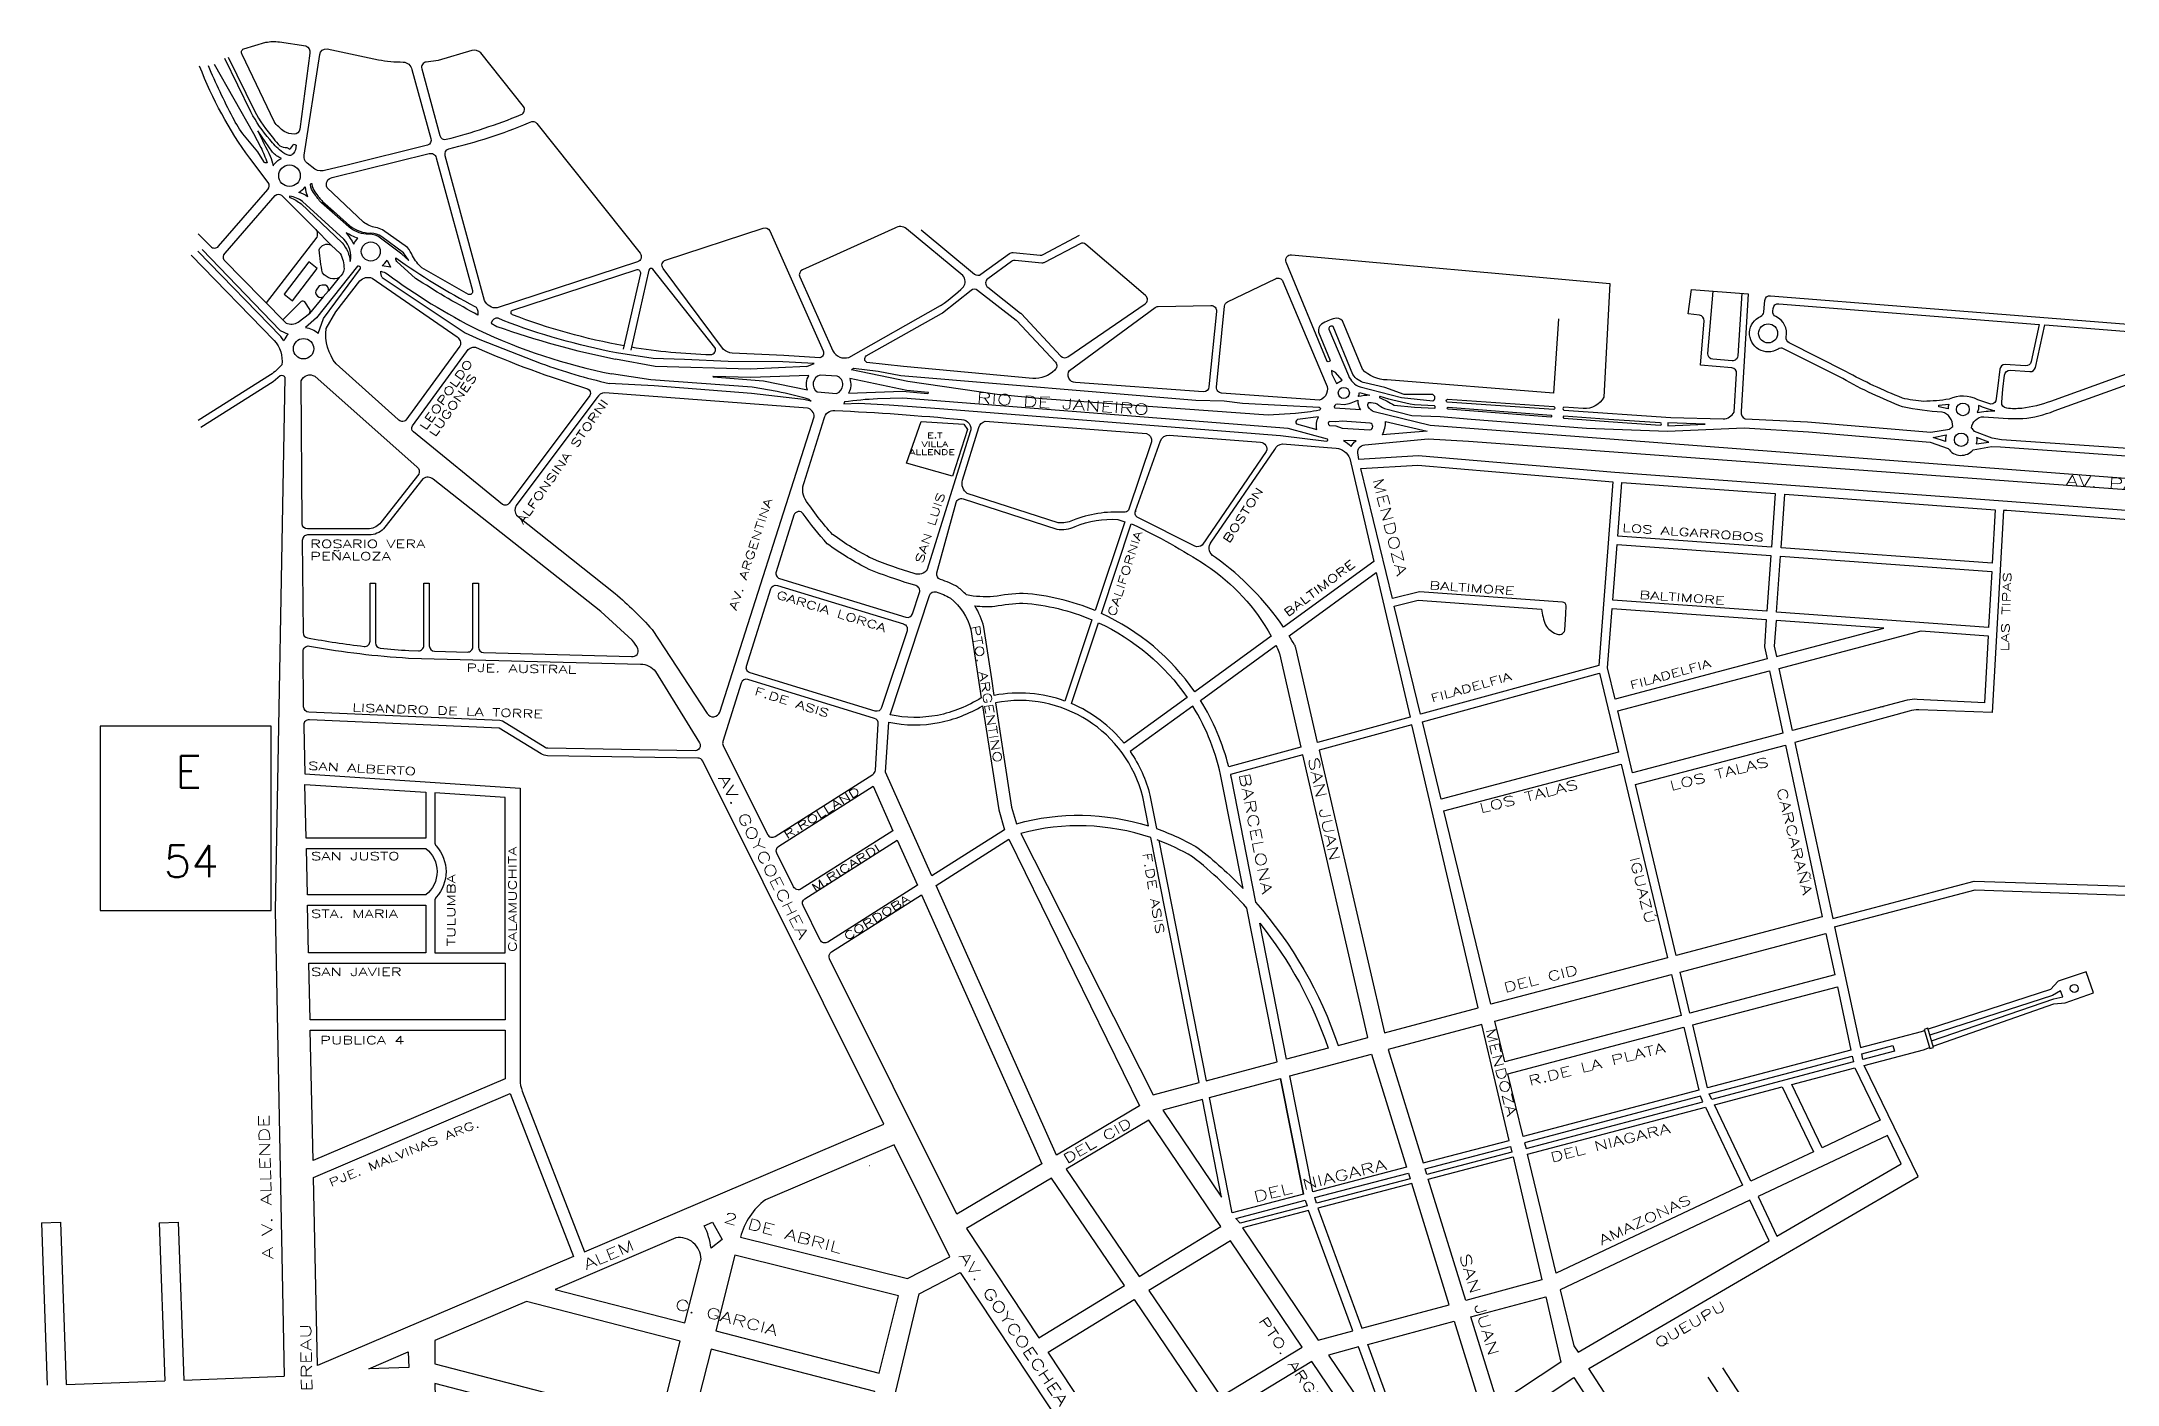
# Model space of a CAD drawing. Header units: millimetres. Extents: x 4375152 to 4409667, y 6523746 to 6549185.
# Drawn here: x 4376854 to 4378799, y 6536209 to 6537467 of the extents above; entities that cross this region are included whole.
import ezdxf
from ezdxf.enums import TextEntityAlignment as Align

# ---------------------------------------------------------------- set-up
doc = ezdxf.new("R2010")
doc.units = ezdxf.units.MM
for name, color, linetype in [('LINEA CALLE', 252, 'Continuous'), ('NOMBRE BARRIO', 8, 'Continuous'), ('NOMBRE CALLE', 252, 'Continuous')]:
    doc.layers.add(name, color=color, linetype=linetype)
doc.styles.add('ROMANS', font='romans')
doc.styles.add('S1', font='ROMANS')

msp = doc.modelspace()

# ---------------------------------------------------------------- linework, layer by layer
at = {"layer": 'LINEA CALLE', "transparency": 33554687}
for p, q in [((4377072.7, 6536652.6), (4377081, 6536216.3)), ((4377629.7, 6536413.4), (4377629.2, 6536413.3)), ((4376853.6, 6536360), (4376871.4, 6536360.7)), ((4376853.6, 6536360), (4376858.8, 6536208)), ((4376871.4, 6536360.7), (4376876.6, 6536208.6)), ((4376964, 6536360), (4376981.8, 6536360.6)), ((4376964, 6536360), (4376969.1, 6536212.1)), ((4376981.8, 6536360.6), (4376986.9, 6536212.7)), ((4377863.1, 6536139.4), (4377797.2, 6536238.8)), ((4376876.6, 6536208.6), (4376969.1, 6536212.1)), ((4376986.9, 6536212.7), (4377081, 6536216.3))]:
    msp.add_line(p, q, dxfattribs=at)
for points in [[(4377076.5, 6537466.4), (4377101.3, 6537462.8, -0.379491), (4377105, 6537455.8), (4377095.7, 6537384.8, -0.386363), (4377090.3, 6537380, -0.096842), (4377081, 6537382.5, -0.086239), (4377071.6, 6537391.8), (4377041.6, 6537454.7, -0.46416), (4377043.1, 6537460.1), (4377063.8, 6537466.1, -0.083723), (4377076.5, 6537466.4)], [(4377120.2, 6537346.2, -0.196511), (4377109.6, 6537347.1), (4377102.6, 6537353, -0.285352), (4377099.9, 6537360.4), (4377114.3, 6537454.7, -0.413625), (4377121.3, 6537459.9), (4377169.3, 6537449.8, 0.043745), (4377192.5, 6537447.6, -0.35366), (4377200.6, 6537440.5), (4377218.6, 6537375.9, -0.40682), (4377215.5, 6537369.7), (4377140.2, 6537351.1), (4377120.2, 6537346.2)], [(4377000.5, 6537286.7), (4377012.2, 6537274.8, 0.437505), (4377019.5, 6537275), (4377065.8, 6537328.3, 0.3548), (4377066, 6537334.6), (4377048.7, 6537357.4, -0.06444), (4377001.8, 6537443.7)], [(4377015.5, 6537445.7), (4377052.3, 6537380.8), (4377059.1, 6537367.6, -0.032076), (4377065, 6537353.3, -0.454647), (4377061.9, 6537354.4), (4377056.4, 6537363.4), (4377043.8, 6537378.4, -0.04865), (4377032.8, 6537395.7, -0.019384), (4377010, 6537444.1)], [(4377028.6, 6537452.1), (4377053.1, 6537401.9, 0.054943), (4377071, 6537376, 0.043154), (4377077, 6537369.2, 0.161612), (4377083.6, 6537367.4), (4377086.3, 6537366, 0.150793), (4377089.7, 6537370.6, -0.166082), (4377092.1, 6537369.6, -0.20519), (4377089.3, 6537361.7, -0.241551), (4377085.8, 6537360.1, -0.095843), (4377078.1, 6537364, -0.047203), (4377067.7, 6537374.9, -0.054943), (4377049.8, 6537400.8), (4377025.3, 6537451)], [(4377235.3, 6537366.4, 0.039524), (4377310.1, 6537390.5), (4377311.5, 6537391.3, -0.368406), (4377317.9, 6537390.1), (4377414.6, 6537268.4, -0.522121), (4377412.3, 6537260.5), (4377280.6, 6537217.2, -0.318065), (4377268.9, 6537224.1), (4377232, 6537359.8, -0.404518), (4377235.3, 6537366.4)], [(4377223.6, 6537358), (4377257.4, 6537233.4, -0.678932), (4377253.7, 6537229.9), (4377210.1, 6537254.7, -0.093365), (4377201.4, 6537266.1, 0.050366), (4377196.7, 6537273.8), (4377173.1, 6537290.3, 0.099568), (4377166.7, 6537292.6, -0.128187), (4377155.4, 6537297.7), (4377121.4, 6537329.8, -0.515143), (4377126, 6537339.4), (4377217, 6537361.9, -0.417561), (4377223.6, 6537358)], [(4377064.1, 6537221.9), (4377060.1, 6537226), (4377024.8, 6537261.9, -0.354112), (4377025.7, 6537268.5), (4377072.7, 6537322.7, -0.338357), (4377078.4, 6537323), (4377108.9, 6537292.5)], [(4377086.1, 6537321.9, 0.44643), (4377086.6, 6537320.6, -0.091679), (4377096.8, 6537314.6), (4377135.5, 6537278.2, -0.146583), (4377143, 6537260.6, 0.240582), (4377137, 6537281.6), (4377098.3, 6537317, 0.121963), (4377086.1, 6537321.9)], [(4377100.6, 6537330.7, 0.078142), (4377103, 6537321.4, 0.09995), (4377094.8, 6537325.5, 0.110575), (4377100.6, 6537330.7)], [(4377197.8, 6537261.7), (4377191.3, 6537267.5), (4377168.8, 6537284.5, 0.08824), (4377157.9, 6537286.3, -0.147281), (4377141.7, 6537293.1), (4377126.1, 6537306.9), (4377116, 6537315.8, -0.040948), (4377109.6, 6537323.8, -0.092985), (4377106, 6537330.3), (4377105.7, 6537333.2, -0.359531), (4377107, 6537333.8), (4377107.4, 6537330.7, 0.072263), (4377110.8, 6537324.6, 0.038754), (4377117, 6537316.8), (4377127.1, 6537308), (4377142.7, 6537294.2, 0.171151), (4377162.2, 6537287.3)], [(4377108.9, 6537292.5, -0.351262), (4377111.5, 6537283.5), (4377064.1, 6537221.9)], [(4377125.2, 6537276), (4377133.5, 6537268.2, -0.123651), (4377137.1, 6537253.8, -0.213101), (4377132.4, 6537245.8, -0.220902), (4377124.5, 6537244.9, -0.132363), (4377117, 6537250, -0.038541), (4377113.8, 6537271.5, -0.475782), (4377125.2, 6537276)], [(4377150.2, 6537282.5, -0.047737), (4377139, 6537287.7, -0.034093), (4377146.3, 6537276.9, -0.100341), (4377150.2, 6537282.5)], [(4377197.8, 6537261.7), (4377192.9, 6537268.7), (4377172.5, 6537283.9, 0.165095), (4377162.2, 6537287.3)], [(4377566.8, 6537253, 0.413056), (4377564.3, 6537246.4), (4377595.3, 6537176.9, 0.358275), (4377610.2, 6537170.9), (4377696.3, 6537219.4, 0.023517), (4377696.7, 6537219.7, 0.039719), (4377717.6, 6537236.9, 0.345045), (4377717.2, 6537247.5), (4377664.3, 6537291.4, 0.299952), (4377653.4, 6537292.1), (4377566.8, 6537253)], [(4377678.1, 6537290.4), (4377728, 6537249, 0.342735), (4377734.1, 6537248.8), (4377760.8, 6537268.2, -0.183162), (4377764.2, 6537269.1), (4377789.6, 6537266.7, 0.146369), (4377792.4, 6537267.2), (4377826.6, 6537285.3)], [(4376993.8, 6537266.6), (4377071.6, 6537186.8, -0.233208), (4377078.7, 6537163.9, -0.071014), (4377068.3, 6537154.6), (4377000.3, 6537111.7)], [(4377004.3, 6537272.1), (4377077.4, 6537196.1), (4377084.8, 6537192.7, 0.094988), (4377080.7, 6537186.4), (4377078, 6537190.5), (4377000.1, 6537270.4)], [(4377177.4, 6537262.1), (4377180.8, 6537255.3), (4377172.9, 6537256.7, 0.103116), (4377177.4, 6537262.1)], [(4378275.4, 6537206.9), (4378270.6, 6537137.5), (4378114.8, 6537149.7, -0.197988), (4378091.6, 6537159.7), (4378072.9, 6537205.1, 0.266595), (4378065.7, 6537207.4, 0.070145), (4378053.4, 6537202.1, 0.304941), (4378050.5, 6537194.4), (4378061.5, 6537168.1, -0.403335), (4378058.7, 6537167), (4378020.3, 6537260.1, -0.563267), (4378025.3, 6537267), (4378323.5, 6537240.2), (4378317.8, 6537133.7, -0.301327), (4378298.6, 6537122.9), (4378280.4, 6537124.2, 0.664758), (4378280.3, 6537121.5), (4378380.8, 6537114.5), (4378429.8, 6537113.2, 0.255243), (4378440.1, 6537119.6), (4378442.4, 6537155.8, 0.40754), (4378437.9, 6537161.1), (4378408.4, 6537163.7), (4378411.9, 6537205.1, 0.401788), (4378407.5, 6537210.5), (4378397.1, 6537211.8), (4378400.1, 6537234.6), (4378453.3, 6537230.4), (4378446.6, 6537120.1, 0.308329), (4378450.3, 6537113.3), (4378508.8, 6537110.5), (4378624.5, 6537100.8), (4378642, 6537103.6, -0.064932), (4378644.9, 6537106.1, 0.355835), (4378635, 6537119.6, -0.041073), (4378598, 6537124.5, -0.035956), (4378541.8, 6537151), (4378486.2, 6537179, 0.264129), (4378481.2, 6537178.7, -1.078306), (4378464.9, 6537209.3, 0.274951), (4378467.9, 6537213.4), (4378468.2, 6537217.2), (4378468.8, 6537224.2, -0.413498), (4378474.1, 6537228.7), (4378876.1, 6537196.8, 0.082167)], [(4377149.7, 6537256.4), (4377111.3, 6537207.9), (4377100.9, 6537198.8, -0.168382), (4377112.9, 6537193.4), (4377117.8, 6537207.4), (4377152.7, 6537254.3, 0.504448), (4377149.7, 6537256.4)], [(4377117.7, 6537227.5), (4377122.5, 6537233.1, 0.360437), (4377119.8, 6537238.4, 0.143082), (4377113.8, 6537237.9), (4377110.9, 6537234, 0.258651), (4377111.1, 6537229.7, 0.395273), (4377117.7, 6537227.5)], [(4377187.8, 6537112.7), (4377129.6, 6537164.7, -0.19222), (4377120.3, 6537197.8), (4377129.3, 6537213.6), (4377152, 6537242.6, -0.314663), (4377163.4, 6537245.1), (4377243, 6537190.1, -0.354287), (4377245.8, 6537181.4), (4377195.1, 6537112.1, -0.418385), (4377187.8, 6537112.7)], [(4377172.8, 6537245.6, -0.147041), (4377171.7, 6537251.6, -0.085258), (4377177.4, 6537249.2, 0.042613), (4377262.7, 6537196.7, 0.06017), (4377387.9, 6537155.5)], [(4377172.8, 6537245.6), (4377250.7, 6537193.9), (4377264.4, 6537187.5), (4377322, 6537165.3, 0.032819), (4377385.5, 6537146.5)], [(4377399.6, 6537181.8, -0.048369), (4377294.9, 6537210.9, -0.728056), (4377295.4, 6537215), (4377411, 6537253, -0.582841), (4377414.9, 6537249.5), (4377398.9, 6537178.7)], [(4377406.4, 6537180.7, 0.033231), (4377480.8, 6537173.5, 0.584728), (4377484.7, 6537180.3), (4377426.6, 6537253.4, 0.568851), (4377422.7, 6537252.6), (4377405.8, 6537177.7)], [(4378447.2, 6537230.9), (4378443.5, 6537172.2, -0.420919), (4378438.1, 6537167.6), (4378420, 6537169.1, -0.413004), (4378415.5, 6537174.5), (4378420.3, 6537233)], [(4377392.4, 6537175, -0.040848), (4377286.2, 6537205.4), (4377281.6, 6537207.7, 0.39284), (4377275.1, 6537203.1), (4377280.4, 6537199.9, 0.034485), (4377391.5, 6537169.2)], [(4378060.2, 6537197.4), (4378078.5, 6537153.8, 0.21022), (4378089.4, 6537143.2), (4378128.3, 6537133.4), (4378157.7, 6537130.2, 0.664364), (4378157.5, 6537136.1), (4378130.9, 6537136), (4378112.6, 6537142.8), (4378094, 6537146.9, -0.188787), (4378082.7, 6537154.7), (4378064.1, 6537199.7, 0.652909), (4378060.2, 6537197.4)], [(4377002.8, 6537105.5), (4377070.7, 6537148.4), (4377077.4, 6537153.9, -0.442826), (4377081.6, 6537152.2), (4377072.7, 6536652.6)], [(4377573, 6537131.5, 0.025456), (4377543, 6537138.8), (4377519.5, 6537142.9), (4377424.7, 6537149.7), (4377387.9, 6537155.5)], [(4378068, 6537127.5), (4378074.4, 6537126.7, 0.077261), (4378087.2, 6537130.8, 0.126096), (4378089.8, 6537121.6), (4378065.7, 6537123.4, -0.413176), (4378068, 6537127.5)], [(4378088.8, 6537138.1, 0.032948), (4378098.6, 6537135.5, 0.025212), (4378087.7, 6537134.3, 0.134839), (4378088.8, 6537138.1)], [(4379208.3, 6537026.8), (4378192.3, 6537104.4), (4378155.2, 6537107), (4378102.7, 6537119.8, -0.146228), (4378097, 6537124.4, -0.345754), (4378097.8, 6537128.7, -0.107957), (4378105.5, 6537127.3, 0.076552), (4378112.3, 6537123.1), (4378138, 6537116.5), (4378164.5, 6537115.6), (4378193.7, 6537113), (4378301.6, 6537104.7), (4378377.7, 6537101.8), (4378449.4, 6537104.8), (4378509.7, 6537101.2), (4378623.7, 6537091.4), (4378640.7, 6537085.5, 0.499412), (4378664.1, 6537084.4), (4378681.3, 6537087.5), (4378689.6, 6537087), (4379204.8, 6537050.2)], [(4378108.3, 6537134.2, 0.691152), (4378107.9, 6537133.1, -0.034012), (4378121.3, 6537126.2), (4378140.5, 6537124.1), (4378159.4, 6537123.3, 0.643053), (4378159.2, 6537125.4), (4378140.6, 6537126.3, -0.032135), (4378108.3, 6537134.2)], [(4378641.4, 6537126.9, 0.173296), (4378640.6, 6537122.8), (4378631.8, 6537124.5), (4378632, 6537126.1), (4378641.4, 6537126.9)], [(4378684.5, 6537120.8, -0.047912), (4378669, 6537125.9, -0.176509), (4378667.9, 6537119.3, -0.043848), (4378684.5, 6537120.8)], [(4378050.4, 6537115.1), (4378030.8, 6537112.6, 0.545427), (4378030, 6537108.6), (4378048.9, 6537103.3, -0.171046), (4378050.4, 6537115.1)], [(4378066.8, 6537110.4), (4378061.1, 6537110.7, 0.837103), (4378060.7, 6537107.2), (4378066.8, 6537106.9), (4378072.7, 6537104.5), (4378098.7, 6537103, 0.824201), (4378098.8, 6537109.3), (4378072.8, 6537111), (4378066.8, 6537110.4)], [(4378113.3, 6537110.9), (4378152.3, 6537101.7), (4378110.4, 6537098.3, 0.116259), (4378113.3, 6537110.9)], [(4377671.6, 6536968.4, -0.025935), (4377632, 6536982.3, -0.037503), (4377595.1, 6537004.8, -0.036949), (4377569.2, 6537038.2)], [(4379205.3, 6536988.4), (4378695.7, 6537027.3), (4378692.6, 6537027.5), (4378682, 6536838.3), (4378613, 6536840.6, 0.075462), (4378604.1, 6536839.5), (4378497, 6536810.1), (4378532.4, 6536645.1)], [(4377517.7, 6536875.4, -0.416072), (4377514.4, 6536881.7), (4377537.1, 6536954.1, -0.412357), (4377543.3, 6536957.3), (4377661.5, 6536921.1, -0.420144), (4377664.8, 6536914.7), (4377641, 6536842.7, -0.408307), (4377634.8, 6536839.5), (4377517.7, 6536875.4)], [(4377844.2, 6536922.3, -0.134393), (4377927.3, 6536852.3), (4377868.2, 6536809.3, 0.124167), (4377818.9, 6536846.5), (4377844.2, 6536922.3)], [(4378034, 6536805.8), (4377966.3, 6536787.3, 0.079147), (4377939.9, 6536849.5), (4378010.6, 6536900.9, -0.008376), (4378013.3, 6536895.1, -0.048278), (4378013.9, 6536893.3), (4378034, 6536805.8)], [(4378068.8, 6536526.3), (4378096.6, 6536533.8), (4378035.7, 6536798.6), (4377967.9, 6536780.1, -0.003507), (4377968.5, 6536777.1), (4377991.5, 6536660.5, -0.099611), (4378068.8, 6536526.3)], [(4377900.9, 6536718.2), (4377945.2, 6536493.2), (4378011.8, 6536511), (4377983.4, 6536654.9, 0.045979), (4377932.3, 6536703, 0.043653), (4377899.3, 6536718.8)], [(4377101.9, 6536710.8), (4377213.8, 6536710.8, -0.483047), (4377213.8, 6536667.4)], [(4377471.8, 6536326.1, 0.450963), (4377448.2, 6536346), (4377334.9, 6536297.7), (4377456.7, 6536266.2), (4377471.8, 6536326.1)], [(4377474.8, 6536357.3), (4377482.5, 6536360.6), (4377491.4, 6536344.4), (4377481.1, 6536336.2, 0.08487), (4377474.8, 6536357.3)], [(4378429, 6536224.2), (4378726.7, 6535767.6), (4379025.1, 6535959.7), (4379112.5, 6535818.3), (4379139.9, 6535855.6), (4379808.4, 6535821), (4379774.9, 6535874.3), (4379756.7, 6535918.1, -0.535455), (4379775.5, 6535946.4), (4379788.9, 6535946.4, 0.417946), (4379793.9, 6535951.5), (4379791.2, 6536158.7), (4379741.8, 6536158.1), (4379741.8, 6536169.6), (4379341.8, 6536169.6), (4379342.6, 6536179.3), (4379741.8, 6536179.3)]]:
    msp.add_lwpolyline(points, format="xyb", dxfattribs=at)
for points in [[(4377209.9, 6537441.3), (4377226.9, 6537378.8, 0.410392), (4377233, 6537375.2, 0.032953), (4377303.1, 6537398.3, 0.501344), (4377305.2, 6537406.1), (4377265.2, 6537456.3, 0.222462), (4377256.9, 6537458.4), (4377225.5, 6537449), (4377214.1, 6537447.6, 0.455262)], [(4377078.4, 6537357.3, -0.097609), (4377070, 6537363.1), (4377056.2, 6537383.2, 0.00289), (4377068, 6537359.3, -0.041667), (4377070.7, 6537350.5, -0.146241)], [(4377536.1, 6537289.4), (4377586.3, 6537177, -0.455905), (4377583, 6537170.4), (4377549.4, 6537172.5), (4377501, 6537174.8, -0.146929), (4377492.9, 6537178.4), (4377436.1, 6537254.3, -0.512778), (4377438.5, 6537262.1), (4377529.9, 6537292.1, -0.384566)], [(4377815.5, 6537171.4), (4377887.9, 6537221, 0.493318), (4377888.4, 6537228.9), (4377832.5, 6537276.7, 0.307465), (4377827, 6537277.3), (4377793.8, 6537259.8, -0.146369), (4377791, 6537259.3), (4377766.3, 6537261.7, 0.183162), (4377762.8, 6537260.8), (4377740.6, 6537244.6, 0.497958), (4377740.4, 6537236.6), (4377771.3, 6537212.4, -0.038703), (4377771.9, 6537211.9), (4377809, 6537172.1, 0.370786)], [(4377262.6, 6537210.4), (4377259.3, 6537212.4, -0.022207), (4377204.2, 6537244.9), (4377186.5, 6537260.8, -0.18549), (4377185.6, 6537264.3, 0.035645), (4377259.7, 6537218.6), (4377261, 6537218, -0.155917)], [(4377954.9, 6537142.9), (4377962.4, 6537219, -0.262117), (4377965.2, 6537223), (4378010.3, 6537244.6, -0.428513), (4378017.1, 6537242.1), (4378053.3, 6537156.2), (4378057.6, 6537145.9, -0.463263), (4378051.5, 6537130.9), (4377959.6, 6537137.5, -0.422148)], [(4377079.8, 6537206), (4377082.8, 6537203, 0.228771), (4377094.2, 6537203.9), (4377104.9, 6537211.9, 0.210824), (4377105, 6537215.6), (4377100.5, 6537222.9, 0.29453), (4377097, 6537223.1)], [(4377803.3, 6537159), (4377803.3, 6537158.9, -0.205498), (4377782.8, 6537151), (4377661.6, 6537162.4), (4377627.2, 6537166.1, -0.559962), (4377626.6, 6537172.2), (4377697.2, 6537212, 0.055169), (4377698.1, 6537212.7), (4377724.8, 6537233.9, -0.347322), (4377731, 6537233.9), (4377767.1, 6537205.6, -0.038703), (4377767.6, 6537205.1), (4377803.9, 6537166.3, -0.437032)], [(4377942.5, 6537138.7), (4377822.6, 6537147.2, -0.592817), (4377817.2, 6537158.6), (4377897.3, 6537217.6, -0.155591), (4377900.1, 6537218.6), (4377949.7, 6537219.5, -0.448605), (4377954.8, 6537214), (4377947.8, 6537143.2, -0.406324)], [(4378726, 6537201.8), (4378718.4, 6537166.9, -0.370329), (4378713.2, 6537163), (4378694.2, 6537164.2, 0.398691), (4378689, 6537159.7), (4378686.8, 6537141.7), (4378685.7, 6537132.3, -0.383433), (4378680.7, 6537126.9), (4378668.6, 6537131.2, 0.227825), (4378641.5, 6537131.8, -0.038441), (4378617.8, 6537129.7, -0.053485), (4378597.7, 6537132.8, -0.031172), (4378544.8, 6537157.6), (4378491.6, 6537184.4, -0.339093), (4378488.9, 6537189.9, 0.347998), (4378479.2, 6537209.1, -0.314242), (4378476.3, 6537214.1), (4378476.6, 6537216.6, -0.413498), (4378481.9, 6537221.2)], [(4378731.2, 6537201.4), (4378860.3, 6537191.1, -0.531727), (4378864.2, 6537185.6, 0.075226), (4378862.2, 6537180.2, -0.188428), (4378858.4, 6537173.7), (4378736.6, 6537129.7, -0.06422), (4378709.6, 6537123.1, -0.052638), (4378695.6, 6537123.2, -0.410357), (4378690.8, 6537128.9), (4378691.9, 6537141.1), (4378693.5, 6537154.3, -0.39869), (4378698.7, 6537158.8), (4378717.2, 6537157.6, 0.370329), (4378722.4, 6537161.5)], [(4377252, 6537176.1, -0.316501), (4377260.3, 6537180.4, 0.029669), (4377365.4, 6537141.5, -0.39286), (4377367.6, 6537135.3), (4377291.9, 6537034.2, -0.42026), (4377285.7, 6537033.1), (4377202.1, 6537101.1, -0.379649), (4377201.2, 6537106.8)], [(4377791.4, 6537132), (4377749.2, 6537136.2), (4377665.7, 6537148.3), (4377612.8, 6537159.2), (4377614.5, 6537160.8), (4377637.7, 6537158), (4377659.1, 6537153.9), (4377935.6, 6537130.9), (4377961.9, 6537130.2), (4377979.2, 6537127.9), (4378051.2, 6537124.1, -0.681732), (4378051.5, 6537121.3, -0.016543), (4378028.9, 6537118.2), (4378003.2, 6537116.7)], [(4378871.4, 6537154.2), (4378869.4, 6537124.2, -0.136593), (4378865.7, 6537116.5, 0.282134), (4378856.8, 6537097.6, -0.068134), (4378850.2, 6537082.6), (4378690.7, 6537093.7), (4378682, 6537095.3), (4378665.2, 6537101.4, 0.071637), (4378662.6, 6537104.6, -0.389717), (4378674, 6537115.3, 0.029881), (4378710.7, 6537113.5, 0.064003), (4378740, 6537120.7), (4378859.9, 6537164, -0.449747)], [(4377097.9, 6537015.1), (4377096.9, 6537148.9, -0.445109), (4377109.8, 6537153.3), (4377205.6, 6537068, -0.325074), (4377207.2, 6537061.6), (4377171.7, 6537016.1, -0.179109), (4377161, 6537010.3), (4377102.9, 6537010.1, -0.412812)], [(4377572.9, 6537153.9), (4377518.3, 6537152), (4377483.1, 6537153.1, 0.709302), (4377483.1, 6537152.6), (4377530.3, 6537148.8), (4377571.5, 6537140.4, -0.240115)], [(4377583.3, 6537154.3, 0.649343), (4377580.7, 6537138.5), (4377598.7, 6537137.1, 0.688472), (4377599.4, 6537153.4)], [(4377611.1, 6537151, -0.219091), (4377610, 6537137.5), (4377660.5, 6537139.2), (4377684.4, 6537137.1, 0.835688), (4377684.6, 6537138.1), (4377664.5, 6537140)], [(4377489.4, 6536838.5), (4377577.9, 6537115.2, 0.330991), (4377571.4, 6537123.4), (4377381.6, 6537137.8, 0.235287), (4377374.1, 6537133.1), (4377298.4, 6537032, 0.311431), (4377298.9, 6537022.9), (4377391.3, 6536949.7, -0.032094), (4377425.8, 6536916), (4377477.5, 6536837.3, 0.626654)], [(4378014.9, 6537097.6), (4378058, 6537092.5, 0.64671), (4378059, 6537094.3), (4378021.9, 6537104.4), (4377660.8, 6537132.7), (4377637, 6537132, 0.025456), (4377606.2, 6537129.1), (4377605.6, 6537127.5), (4377619.6, 6537127.9), (4377648.1, 6537126.3), (4377695.1, 6537123.1)], [(4378270.9, 6537122.1), (4378171.2, 6537129, -0.823455), (4378171.3, 6537131.7), (4378271.1, 6537124.8, -0.672765)], [(4378171.9, 6537122.3, -0.887592), (4378172.1, 6537124.2), (4378268.6, 6537116.8, -0.619573), (4378268.3, 6537115)], [(4377715.9, 6537112.7, -0.512688), (4377724.1, 6537101), (4377683.7, 6536972.3, -0.35895), (4377671.6, 6536968.4, -0.025935), (4377632, 6536982.3, -0.037503), (4377595.1, 6537004.8, -0.036949), (4377569.2, 6537038.2, -0.217135), (4377568.3, 6537053.6), (4377587.2, 6537113.7, -0.388205), (4377597.1, 6537121.1, -0.01245)], [(4377721.2, 6537043.4, -0.303524), (4377716.7, 6537055.8), (4377732.2, 6537105.3, -0.294419), (4377738.1, 6537111), (4377889.4, 6537099.7, -0.372239), (4377893.8, 6537091.9), (4377872.4, 6537027.8, -0.259335), (4377868.1, 6537025.8, 0.110432), (4377820, 6537018.1, -0.131011), (4377806.5, 6537015.9)], [(4378280.5, 6537114), (4378322.3, 6537110.7), (4378370.8, 6537107.3, 0.840326), (4378370.8, 6537109.7), (4378322.5, 6537112.6), (4378280.5, 6537115.9, 0.851081)], [(4377996.2, 6537091.4, -0.508441), (4378001.5, 6537082.7), (4377941.4, 6536995, -0.269381), (4377934.7, 6536993.9), (4377880.4, 6537021.1, -0.330611), (4377879.1, 6537027), (4377902.5, 6537092.7, -0.329385), (4377910.4, 6537098)], [(4378017.7, 6536918.1, 0.087922), (4377953.9, 6536983.4), (4377951.1, 6536985.4, -0.396213), (4377950, 6536997.8), (4378009.4, 6537084.7, -0.284864), (4378016.8, 6537089.8), (4378058.9, 6537086.5), (4378067.1, 6537085.8, -0.279261), (4378079.7, 6537076.2), (4378102.2, 6536979.7)], [(4378073.8, 6537092.9, -0.084955), (4378081, 6537087.4, -0.091603), (4378085.7, 6537092.8)], [(4378088.3, 6537075.3), (4378087.5, 6537079.5, -0.488958), (4378093.9, 6537088.8), (4378153.3, 6537094.7), (4378191, 6537092.5), (4379207.7, 6537017.8), (4379274.9, 6537011.4), (4379370.1, 6536988.4, -1.06647), (4379361.9, 6536962.1), (4379289.3, 6536989.8), (4379206, 6536997.1), (4378696.3, 6537036), (4378328.3, 6537063), (4378143.8, 6537078.6)], [(4378638.2, 6537092.2), (4378626.7, 6537095.9), (4378638.8, 6537098.2, 0.10446)], [(4378678.8, 6537091.6), (4378667.2, 6537095.9, -0.10446), (4378666.9, 6537089.8)], [(4378121.4, 6536937.9), (4378143.8, 6536943.4), (4378259.6, 6536935, 0.068773), (4378263.2, 6536920.2, 0.166087), (4378273.1, 6536912, 0.175388), (4378278.1, 6536911.5, 0.211201), (4378281.4, 6536915.3), (4378282.3, 6536930.6), (4378282.7, 6536938.1, 0.390356), (4378279.1, 6536941.5), (4378145, 6536951.2), (4378119.7, 6536945), (4378090.1, 6537066.7), (4378143.7, 6537069.9), (4378326.5, 6537054.4), (4378313.2, 6536882.3), (4378146, 6536836.5)], [(4377217, 6536959.4), (4377217, 6536900.6, 0.40648), (4377221.9, 6536895.6), (4377252.8, 6536894.8, 0.42199), (4377257.9, 6536899.8), (4377257.9, 6536959.4), (4377263, 6536959.4), (4377263, 6536899.4, 0.40648), (4377267.8, 6536894.4), (4377406.6, 6536890.7, 0.621509), (4377412.5, 6536897.9, 0.074452), (4377407.2, 6536905.8), (4377377.9, 6536932.9), (4377220.7, 6537056.8, 0.329266), (4377211, 6537057.2), (4377175.5, 6537011.7, -0.193411), (4377162.4, 6537004.6), (4377103, 6537004.5, 0.415617), (4377098, 6536999.4), (4377098.7, 6536913, 0.360592), (4377102.8, 6536908.1, 0.01543), (4377156, 6536900.1, 0.448962), (4377161.5, 6536905.1), (4377161.5, 6536959.4), (4377166.6, 6536959.4), (4377166.6, 6536903.5, 0.385319), (4377171.1, 6536898.5, 0.007659), (4377197.7, 6536896.2), (4377206.8, 6536896, 0.42199), (4377212, 6536901), (4377212, 6536959.4)], [(4377673.2, 6536957), (4377667.9, 6536958.6, -0.022773), (4377629.2, 6536972.3, -0.038654), (4377590, 6536996.2, -0.030459), (4377567.6, 6537024.3, 0.621496), (4377558.7, 6537022.9), (4377542.1, 6536970, 0.416072), (4377545.4, 6536963.7), (4377663.8, 6536927.4, 0.408307), (4377670, 6536930.6), (4377676.6, 6536950.6, 0.422916)], [(4377868.8, 6537016.9), (4377841, 6536933.6, 0.081201), (4377773.6, 6536949.8, 0.032038), (4377745.9, 6536946.7, -0.061794), (4377720.4, 6536948.3, 0.040059), (4377712.4, 6536955.6, 0.057947), (4377696.1, 6536962.8, -0.404064), (4377692.8, 6536968.9), (4377710.9, 6537034.9, -0.427215), (4377717.3, 6537038.3), (4377805.2, 6537009.9, 0.135248), (4377822.4, 6537012.4, -0.117318), (4377862.3, 6537019)], [(4377934.5, 6536857.6, 0.13531), (4377847, 6536930.9), (4377875, 6537014.8), (4377876.9, 6537014.2, -0.033889), (4377944.9, 6536976.3, -0.119827), (4378006.1, 6536909.7)], [(4378049.6, 6536810.1), (4378029.2, 6536898.7, 0.07425), (4378028.1, 6536901.5, 0.009469), (4378023, 6536909.9), (4378104.6, 6536969.4), (4378136.3, 6536833.8)], [(4377649, 6536836), (4377685.8, 6536947.9, -0.408192), (4377692, 6536951.1, -0.056452), (4377705.4, 6536945.3, -0.163767), (4377724.6, 6536915.8), (4377734.4, 6536851.9, -0.089831), (4377693.5, 6536835.5, -0.099744)], [(4377812.8, 6536848.9, 0.133814), (4377746.6, 6536854.2), (4377744.2, 6536869.7), (4377736.8, 6536918.2, 0.08029), (4377728.3, 6536938.1, 0.041414), (4377747, 6536937.7, -0.031988), (4377773.5, 6536940.7, -0.081379), (4377838.1, 6536925)], [(4378615.2, 6536914.6), (4378678.1, 6536910.1), (4378674.6, 6536847.3), (4378611.5, 6536850.5, 0.077683), (4378602.3, 6536849.6), (4378494.6, 6536821.2), (4378482.1, 6536879.5)], [(4377104.7, 6536900.4), (4377106.5, 6536900.1, 0.029353), (4377197.5, 6536889.2), (4377415.1, 6536883.5, -0.241589), (4377429, 6536876.5), (4377470.3, 6536809.7, -0.564707), (4377466.1, 6536802.2), (4377328, 6536804.7, -0.134139), (4377325.5, 6536805.4), (4377285.7, 6536829.9, 0.127569), (4377283.3, 6536830.6), (4377104, 6536838.5, -0.399278), (4377099.2, 6536843.4), (4377098.8, 6536895.4, -0.470855)], [(4377492.5, 6536807.3), (4377534, 6536724, 0.444715), (4377541.2, 6536722), (4377632.8, 6536780.2, 0.239649), (4377635.1, 6536784.1), (4377637.9, 6536827.5, 0.347369), (4377634.3, 6536832.6), (4377515.6, 6536869.1, 0.412357), (4377509.4, 6536865.8), (4377492.2, 6536811, 0.194073)], [(4377891, 6536731.9), (4377885.7, 6536759.1, 0.397487), (4377747.6, 6536847.3), (4377762.8, 6536749.6), (4377767.5, 6536734, -0.143689)], [(4377304.2, 6536483.3), (4377362.6, 6536332.9), (4377643, 6536452.4), (4377473.3, 6536792.6, 0.291135), (4377468.7, 6536795.4), (4377327.9, 6536797.7, -0.134139), (4377321.8, 6536799.5), (4377282.5, 6536823.6), (4377104.6, 6536831.4, 0.429308), (4377099.3, 6536826.4), (4377099.3, 6536825.4), (4377100.3, 6536780.6), (4377302.1, 6536767.4), (4377302.1, 6536494.1, 0.092958)], [(4377647.6, 6536829.1, 0.099633), (4377694.9, 6536828.7, 0.084154), (4377735.6, 6536844.4), (4377750.7, 6536746.9), (4377756.3, 6536728.3), (4377688.1, 6536685), (4377644.6, 6536782.4)], [(4377979.8, 6536673.2), (4377959.7, 6536775.4, 0.090541), (4377932.6, 6536844.2), (4377874, 6536801.6, -0.089665), (4377892.5, 6536760.6), (4377898.6, 6536729.4, -0.049346), (4377937.8, 6536711.1, -0.036112)], [(4377222.2, 6536613), (4377288, 6536613), (4377288, 6536758.6), (4377222.2, 6536762.9), (4377222.2, 6536716.5, 0.184463), (4377223.5, 6536713.2, -0.381921), (4377223.5, 6536665, 0.184463), (4377222.2, 6536661.7)], [(4377651.6, 6536727.4), (4377565.7, 6536672.8, -0.444715), (4377558.5, 6536674.8), (4377542.8, 6536706.3, -0.384356), (4377544.6, 6536712.8), (4377633.1, 6536769)], [(4377674.5, 6536676.3), (4377590.5, 6536623, -0.444715), (4377583.4, 6536625), (4377567.3, 6536657.2, -0.384356), (4377569.1, 6536663.6), (4377655.6, 6536718.5)], [(4377893.2, 6536720.9, 0.148453), (4377771.5, 6536724.9), (4377895.6, 6536479.8), (4377938.5, 6536491.4)], [(4377711.5, 6536368.1), (4377592.2, 6536607.4, -0.384356), (4377594, 6536613.8), (4377678.4, 6536667.4), (4377791.1, 6536415.3)], [(4378020.5, 6536513.4), (4377995.4, 6536640.7, -0.087707), (4378059.4, 6536523.8)], [(4377704.8, 6536328.3), (4377652.6, 6536433), (4377532, 6536381.6, 0.162014), (4377508.6, 6536346.6), (4377665.4, 6536307.8)]]:
    msp.add_lwpolyline(points, format="xyb", close=True, dxfattribs=at)
for points in [[(4377125.2, 6537276), (4377109.9, 6537291.7)], [(4377132.4, 6537245.8), (4377122.5, 6537233.1)], [(4377064.1, 6537221.9), (4377079.8, 6537206)], [(4377117.7, 6537227.5), (4377104.9, 6537211.9)], [(4377570.8, 6537162.2), (4377517.9, 6537160), (4377428.8, 6537162.4), (4377391.5, 6537169.2)], [(4377570.8, 6537162.2), (4377577.9, 6537165), (4377548.3, 6537166.8), (4377497.1, 6537166.9), (4377456.1, 6537169), (4377427, 6537169.9), (4377392.4, 6537175)], [(4377573, 6537131.5), (4377574.8, 6537129.8), (4377567.8, 6537131.4), (4377519.1, 6537137), (4377427.8, 6537144.2), (4377385.5, 6537146.5)], [(4378072.5, 6537149.4), (4378066.5, 6537156.6), (4378062.5, 6537158.6), (4378062.9, 6537155.3), (4378067.2, 6537146.5), (4378072.5, 6537149.4)], [(4378377.9, 6537109.6), (4378377.9, 6537106.9), (4378412.9, 6537108.3), (4378377.9, 6537109.6)], [(4377879.1, 6537027), (4377878.8, 6537026.1)], [(4378580.2, 6536917.2), (4378479.3, 6536924.5), (4378477.6, 6536900.4), (4378479.7, 6536890.6), (4378580.2, 6536917.2)], [(4378577.2, 6536843.8), (4378579.7, 6536843.6)], [(4378200, 6536561.6), (4378138, 6536826.7), (4378051.2, 6536802.9), (4378112.2, 6536538), (4378200, 6536561.6)], [(4378522.7, 6536646.7), (4378385.7, 6536610.6), (4378347.6, 6536770.6), (4378488.2, 6536807.7), (4378522.7, 6536646.7)], [(4377213.8, 6536667.4), (4377102.8, 6536667.4), (4377101.9, 6536710.8)], [(4378532.4, 6536645.1), (4378665.1, 6536680.1), (4379214.8, 6536662.2), (4379355.1, 6536507.3)], [(4377103, 6536657.7), (4377213.8, 6536657.7), (4377213.8, 6536613), (4377103.9, 6536613), (4377102.9, 6536657.7)], [(4378534.1, 6536637.3), (4378666, 6536672.1), (4379210.4, 6536652.8), (4379354.1, 6536494.3), (4379350.2, 6536447.1), (4379322.2, 6536429.8)], [(4378534.1, 6536637.3), (4378558.4, 6536524.2), (4378615.5, 6536539.3), (4378618.5, 6536540.3)], [(4378536.8, 6536581.2), (4378549.5, 6536521.9), (4378415.2, 6536486.4), (4378401.2, 6536545.4), (4378536.8, 6536581.2)], [(4378626.7, 6536525.4), (4378739.6, 6536565.2), (4378750.4, 6536566.2), (4378776.9, 6536575.6), (4378769.9, 6536595.1), (4378743.8, 6536586.5), (4378736.5, 6536578.6), (4378621.9, 6536541.4)], [(4378625.1, 6536530.6), (4378739.8, 6536569.8), (4378748.2, 6536571.7), (4378745.8, 6536577.5), (4378738.3, 6536573.1), (4378623.6, 6536535.8)], [(4378415.5, 6536215.4), (4378623.4, 6535896.6), (4378547.8, 6535846.8), (4378303.7, 6536223.4), (4378612.4, 6536403.3), (4378562, 6536507.5), (4378617.6, 6536522.2), (4378623.2, 6536524.2)], [(4378553.1, 6536505.2), (4378576.9, 6536456.1), (4378522.6, 6536430.4), (4378494, 6536489.6), (4378553.1, 6536505.2)], [(4378562, 6536507.5), (4378562, 6536507.5)], [(4377112.4, 6536226.4), (4377108.5, 6536402.6), (4377292.9, 6536481.1), (4377352.2, 6536328.5), (4377112.4, 6536226.4)], [(4378036.3, 6536386.8), (4378014.9, 6536495.2)], [(4378152, 6536405.4), (4378150.3, 6536410.7), (4378230.4, 6536431.6), (4378231.7, 6536426.3), (4378152, 6536405.4)], [(4377772.4, 6536081.1), (4377633.9, 6536116.9), (4377676.3, 6536293.5), (4377714.7, 6536313.4), (4377845.3, 6536116.5)], [(4377797.2, 6536238.8), (4377877.6, 6536288.1), (4377945, 6536188.9), (4377863.1, 6536139.4)], [(4378144.7, 6536141.7), (4378123.3, 6536173.3), (4378096.7, 6536246), (4378177.7, 6536267.8), (4378204.5, 6536181.2)], [(4377197.9, 6536224.4), (4377160.3, 6536223.3), (4377197.3, 6536239), (4377197.9, 6536224.4)], [(4378116.6, 6536123.1), (4378044.3, 6536230.1), (4377967.9, 6536183.9), (4378042.5, 6536074.2)], [(4378137.2, 6536136.7), (4378115.4, 6536169), (4378088, 6536243.7), (4378059.7, 6536236.1), (4378130, 6536132)]]:
    msp.add_lwpolyline(points, dxfattribs=at)
for points in [[(4377112, 6537254.3), (4377104.2, 6537260.5), (4377080.9, 6537230.2), (4377088.7, 6537224)], [(4377677.9, 6537110.9), (4377718.2, 6537108.2), (4377721.6, 6537103.2), (4377707.5, 6537059.5), (4377664.4, 6537071.7)], [(4378475, 6536993), (4378331.1, 6537003.5), (4378334.9, 6537053.8), (4378478.6, 6537043.3)], [(4378487.7, 6537042.6), (4378684.7, 6537028.1), (4378681.9, 6536978), (4378484.1, 6536992.4)], [(4378474.5, 6536985.2), (4378470.8, 6536933), (4378326.4, 6536943.5), (4378330.5, 6536995.7)], [(4378479.9, 6536932.3), (4378483.6, 6536984.5), (4378681.5, 6536970.2), (4378678.6, 6536917.9)], [(4378470.2, 6536925.2), (4378468.4, 6536899.7), (4378470.9, 6536888.3), (4378328.5, 6536850.7), (4378321.5, 6536880), (4378325.8, 6536935.6)], [(4378331.6, 6536800.9), (4378165.4, 6536757), (4378147.8, 6536829.3), (4378314, 6536874.9)], [(4378473.3, 6536877.2), (4378485.8, 6536818.9), (4378344.9, 6536781.7), (4378331.1, 6536839.7)], [(4378377.5, 6536608.4), (4378212.1, 6536564.8), (4378168, 6536746), (4378334.2, 6536789.8)], [(4377213.8, 6536763.4), (4377213.8, 6536720.5), (4377101.6, 6536720.5), (4377100.5, 6536770.8)], [(4377805, 6536423.5), (4377692.1, 6536676.1), (4377760.3, 6536719.4), (4377882.7, 6536469.5)], [(4378526.1, 6536631), (4378534.4, 6536592.4), (4378398.6, 6536556.5), (4378389.4, 6536594.9)], [(4377104.1, 6536603.2), (4377288, 6536603.2), (4377288, 6536550.2), (4377105.3, 6536550.2)], [(4378390.3, 6536554.3), (4378225.2, 6536510.8), (4378215.9, 6536549.1), (4378381.2, 6536592.8)], [(4377288, 6536494.9), (4377108.2, 6536418.3), (4377105.5, 6536540.5), (4377288, 6536540.5)], [(4378148.6, 6536416.3), (4378229.1, 6536437.3), (4378203.7, 6536545.9), (4378115.8, 6536522.3)], [(4378393, 6536543.3), (4378407, 6536484.3), (4378242.2, 6536440.8), (4378227.9, 6536499.7)], [(4378621.7, 6536542.3), (4378618.2, 6536541.2), (4378623.5, 6536523.2), (4378627, 6536524.3)], [(4378590.2, 6536520.9), (4378560.8, 6536513.1), (4378559.6, 6536518.5), (4378588.8, 6536526.2)], [(4378133, 6536412.2), (4378045.1, 6536389.1), (4378023.7, 6536497.6), (4378100.3, 6536518.1)], [(4378551.9, 6536510.8), (4378419.1, 6536475.7), (4378416.7, 6536480.8), (4378550.8, 6536516.2)], [(4378036.3, 6536386.8), (4377969.6, 6536369.4), (4377948.4, 6536477.4), (4378014.9, 6536495.2)], [(4378455.7, 6536398.9), (4378421.6, 6536470.5), (4378485.1, 6536487.3), (4378514.5, 6536426.6)], [(4377904.6, 6536465.6), (4377959.6, 6536384.2), (4377941.6, 6536475.6)], [(4378243.7, 6536435.1), (4378245.1, 6536429.8), (4378410.7, 6536473.5), (4378408.5, 6536478.6)], [(4378246.3, 6536424.2), (4378413.2, 6536468.3), (4378448, 6536395.3), (4378273.3, 6536312.9)], [(4377882.3, 6536309.8), (4377958.8, 6536356.7), (4377891.6, 6536456.2), (4377814, 6536410.2)], [(4378480.2, 6536347.6), (4378596.6, 6536415.4), (4378583.8, 6536441.9), (4378462.5, 6536384.7)], [(4378153.4, 6536400.9), (4378232.8, 6536421.7), (4378259.7, 6536306.5), (4378188.5, 6536287.3)], [(4377788.3, 6536252.2), (4377868.6, 6536301.4), (4377800.2, 6536402), (4377720.4, 6536354.7)], [(4378136.4, 6536401.3), (4378048.6, 6536378.3), (4378046.9, 6536383.6), (4378134.8, 6536406.6)], [(4378050, 6536373.8), (4378091.2, 6536261.2), (4378172.9, 6536283.2), (4378137.8, 6536396.8)], [(4378039.8, 6536376), (4377977, 6536359.6), (4377973.1, 6536364.2), (4378038.1, 6536381.3)], [(4377979.2, 6536355.3), (4378050.2, 6536250.2), (4378082.5, 6536258.9), (4378041.2, 6536371.5)], [(4378293.7, 6536238.8), (4378472.9, 6536343.3), (4378454.8, 6536381.1), (4378277.1, 6536297.3), (4378289.9, 6536244.7)], [(4377891.3, 6536296.5), (4377958.8, 6536197.2), (4378035.3, 6536243.4), (4377967.9, 6536343.3)], [(4377656.8, 6536291.6), (4377503.5, 6536329.6), (4377485.5, 6536258.8), (4377638.8, 6536219.2)], [(4377222.3, 6536249.7), (4377222.3, 6536227.9), (4377433.1, 6536173.1), (4377452.3, 6536249), (4377308, 6536286.2)], [(4378218.5, 6536190.4), (4378193.2, 6536272), (4378263.4, 6536290.8), (4378277.7, 6536229.5)], [(4377634.5, 6536201.9), (4377481.1, 6536241.6), (4377461.7, 6536165.7), (4377615.6, 6536125.8)], [(4377222.3, 6536209.5), (4377224.5, 6536121.8), (4377408.2, 6536075.2), (4377428.7, 6536155.9)], [(4378303.7, 6536052.9), (4378225.8, 6536172.6), (4378289.8, 6536215.2), (4378368.3, 6536094.3)]]:
    msp.add_lwpolyline(points, close=True, dxfattribs=at)
for centre, radius in [((4377086, 6537341.1), 10.1), ((4377162.2, 6537270.1), 8.92), ((4378471.9, 6537193.4), 8.92), ((4377099.2, 6537179), 9.57), ((4378074.2, 6537137.6), 5.19), ((4378654.4, 6537122.1), 5.96), ((4378652.8, 6537093.7), 6.33), ((4378758.8, 6536579.6), 3.75)]:
    msp.add_circle(centre, radius, dxfattribs=at)
at = {"layer": 'NOMBRE CALLE', "transparency": 33554687}
msp.add_lwpolyline([(4376908.4, 6536825.4), (4376908.4, 6536652.6), (4377068.9, 6536652.6), (4377068.9, 6536825.4)], close=True, dxfattribs=at)

# ---------------------------------------------------------------- texts
at = {"layer": 'NOMBRE BARRIO', "transparency": 33554687, "style": 'S1', "width": 1.5}
for s, p in [('ALLENDE', (4377666.9, 6537079.6)), ('VILLA', (4377678.4, 6537087.2)), ('E.T', (4377683.7, 6537095.3))]:
    msp.add_text(s, height=5, dxfattribs=at).set_placement(p)
at = {"layer": 'NOMBRE CALLE', "transparency": 33554687, "style": 'ROMANS', "width": 1.5}
for s, height, rotation, p in [('LEOPOLDO', 7.5, 55, (4377213.6, 6537101.9)), ('LUGONES', 7.5, 55, (4377222.5, 6537095.7)), ('ALFONSINA STORNI', 7.5, 55, (4377305, 6537013.8)), ('RIO DE JANEIRO', 10.1, 356.0324, (4377729.9, 6537128.1)), ('BOSTON', 7.5, 57, (4377966.7, 6536996.2)), ('MENDOZA', 10, 284.0787, (4378101.2, 6537056.4)), ('AV. PADRE LUCHESSE', 10.1, 356.0324, (4378750.7, 6537050.9)), ('AV. ARGENTINA', 7.5, 72.0401, (4377504.9, 6536933.4)), ('SAN LUIS', 7.5, 72.0401, (4377679.4, 6536977.3)), ('CALIFORNIA', 7.5, 72.0401, (4377859.7, 6536927.5)), ('LOS ALGARROBOS', 7.5, 356, (4378334.9, 6537007.6)), ('BALTIMORE', 7.5, 36.9854, (4378021.6, 6536927.5)), ('LAS TIPAS', 7.5, 88, (4378697.3, 6536895.4)), ('GARCIA LORCA', 7.5, 342.6636, (4377541.7, 6536945.3)), ('BALTIMORE', 7.5, 356, (4378154.2, 6536953.8)), ('BALTIMORE', 7.5, 356, (4378351.1, 6536944.9)), ('PTO. ARGENTINO', 8, 279.4754, (4377724.8, 6536919.3)), ('PJE. AUSTRAL', 7.5, 359, (4377251.7, 6536876.4)), ('FILADELFIA', 7.5, 15.8154, (4378156.9, 6536847.5)), ('FILADELFIA', 7.5, 15.8154, (4378343.7, 6536859.7)), ('F.DE ASIS', 7.5, 342.6636, (4377521.3, 6536855)), ('LISANDRO DE LA TORRE', 7.5, 358, (4377144.7, 6536839.1)), ('SAN ALBERTO', 7.5, 357, (4377103.3, 6536784.6)), ('SAN JUAN', 10, 282.1135, (4378040.5, 6536795.1)), ('LOS TALAS', 9, 14, (4378381.1, 6536764.9)), ('AV. GOYCOECHEA', 10, 296.6839, (4377487.6, 6536776.9)), ('BARCELONA', 10, 281, (4377975.9, 6536780.3)), ('LOS TALAS', 9, 14, (4378202.6, 6536743.8)), ('R.ROLLAND', 7.5, 32.0184, (4377552.3, 6536719.3)), ('CARCARAÑA', 9, 284, (4378479.8, 6536766.3)), ('M.RICARDI', 7.5, 32.0184, (4377578.2, 6536670)), ('CALAMUCHITA', 7.5, 90, (4377298.7, 6536613.7)), ('F.DE ASIS', 8, 279.4754, (4377885.6, 6536706.2)), ('IGUAZÚ', 9, 284, (4378341.9, 6536701.8)), ('TULUMBA', 7.5, 90, (4377241.3, 6536619.2)), ('CORDOBA', 7.5, 32.0184, (4377608.6, 6536624.2)), ('DEL CID', 9, 14, (4378225.4, 6536575.7)), ('MENDOZA', 9, 284.0787, (4378207, 6536541.1)), ('R.DE LA PLATA', 9, 14, (4378248.4, 6536488.3)), ('A V. ALLENDE', 10, 91.6589, (4377070.7, 6536326)), ('PJE. MALVINAS ARG.', 7.5, 21.9956, (4377124.7, 6536393.6)), ('DEL CID', 9, 30.0453, (4377814.7, 6536415.2)), ('DEL NIAGARA', 9, 14, (4378269.2, 6536416.7)), ('DEL NIAGARA', 10, 14, (4377991.1, 6536379.2)), ('AMAZONAS', 9, 25, (4378315.8, 6536338.9)), ('2 DE ABRIL', 10, 344.9869, (4377492.1, 6536360.7)), ('ALEM', 10, 23.2513, (4377364.2, 6536315.6)), ('AV. GOYCOECHEA', 10, 303.9924, (4377712.9, 6536328.6)), ('SAN JUAN', 10, 286.3694, (4378182.4, 6536329.5)), ('C. GARCIA', 10, 344.9869, (4377446.4, 6536279.6)), ('QUEUPU', 9, 30, (4378369, 6536242.3)), ('PTO. ARGENTINO', 9, 303.9924, (4377993.9, 6536268.2)), ('BODEREAU', 10, 91.1256, (4377108.1, 6536160.9))]:
    msp.add_text(s, height=height, rotation=rotation, dxfattribs=at).set_placement(p)
for s, p in [('ROSARIO VERA', (4377105.4, 6536992.4)), ('PEÑALOZA', (4377105.4, 6536980.8)), ('SAN JUSTO', (4377106.2, 6536699.9)), ('STA. MARIA', (4377106.2, 6536645.9)), ('SAN JAVIER', (4377106.2, 6536591.4)), ('PUBLICA 4', (4377114.8, 6536527.4))]:
    msp.add_text(s, height=7.5, dxfattribs=at).set_placement(p)
at = {"layer": 'NOMBRE CALLE', "transparency": 33554687, "style": 'ROMANS'}
for s, p in [('E', (4376991.3, 6536782.5)), ('54', (4376993.9, 6536698.8))]:
    msp.add_text(s, height=30, dxfattribs=at).set_placement(p, align=Align.MIDDLE)

doc.saveas('drawing.dxf')
